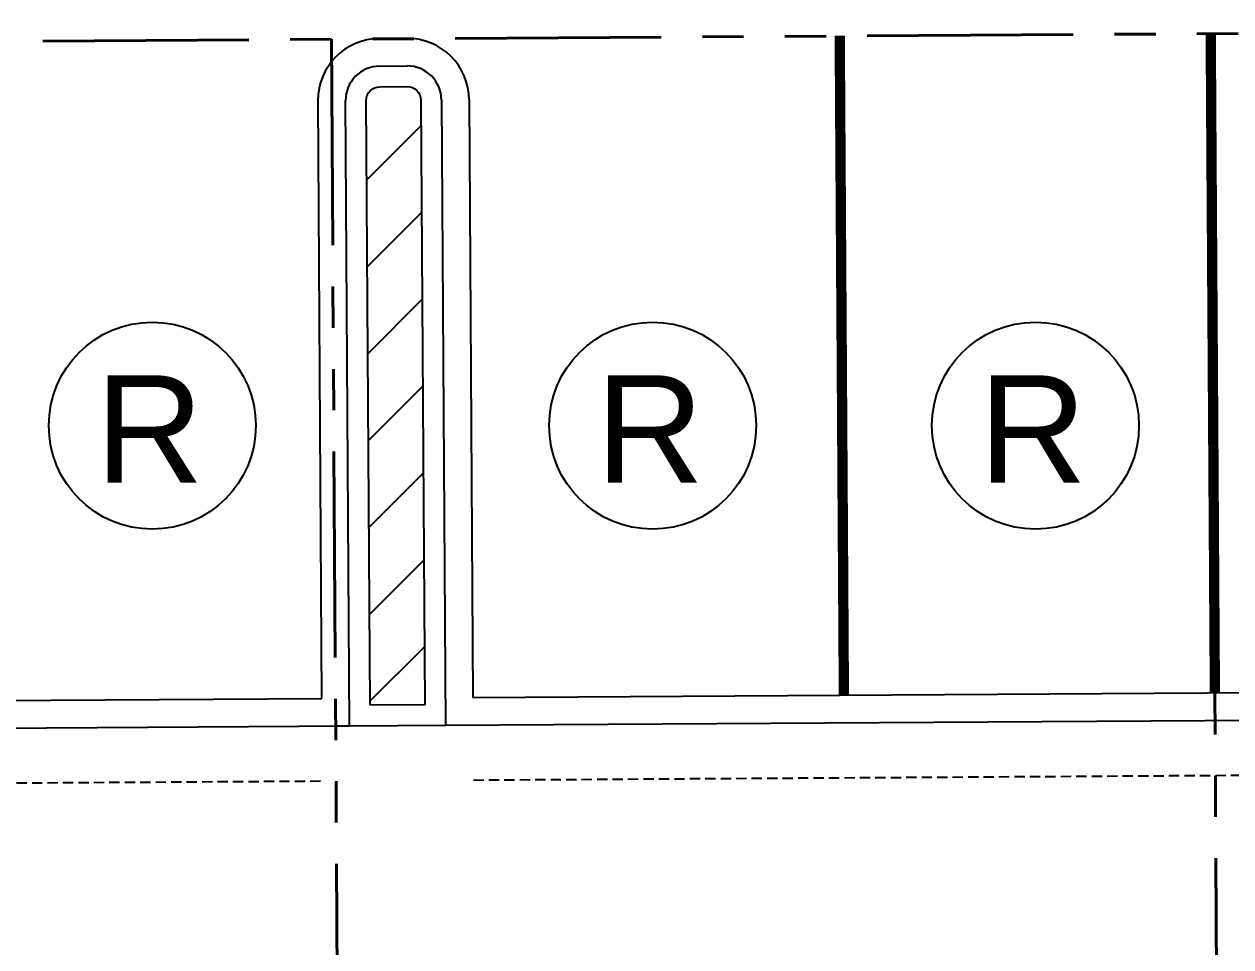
# Model space of a CAD drawing. Header units: feet. Extents: x 919634 to 928945, y 707022 to 708026.
# Drawn here: x 920494.46 to 920523.73, y 707257.96 to 707280.34 of the extents above; entities that cross this region are included whole.
import ezdxf
from ezdxf.enums import TextEntityAlignment as Align

# ---------------------------------------------------------------- set-up
doc = ezdxf.new("R2010")
doc.units = ezdxf.units.FT
doc.header["$LTSCALE"] = 20
doc.header["$MEASUREMENT"] = 0
doc.linetypes.add('Site Plan$0$HIDDEN2', pattern=[0.1875, 0.125, -0.0625])
doc.linetypes.add('Site Plan$0$PHANTOM2', pattern=[1.25, 0.625, -0.125, 0.125, -0.125, 0.125, -0.125])
for name, color, linetype in [('-u-site-xref', 7, 'Continuous'), ('L-002', 15, 'Continuous'), ('LP-PATT-GRND', 251, 'Continuous'), ('Site Plan$0$-u-site-parking_overhang', 252, 'Site Plan$0$HIDDEN2'), ('Site Plan$0$SP-PARKING DESIGNATION', 254, 'Continuous')]:
    doc.layers.add(name, color=color, linetype=linetype)
for name, color, linetype, lineweight in [('Site Plan$0$SP-CURB', 3, 'Continuous', 25), ('Site Plan$0$SP-LOT LINES', 252, 'Site Plan$0$PHANTOM2', 40), ('Site Plan$0$SP-PARKING-STRIPE', 252, 'Continuous', 25), ('Site Plan$0$SP-SIDEWALK', 2, 'Continuous', 25)]:
    doc.layers.add(name, color=color, linetype=linetype, lineweight=lineweight)
doc.layers.get('-u-site-xref').off()
doc.styles.add('Site Plan$0$ARIAL', font='arial.ttf')

# ---------------------------------------------------------------- blocks, each defined once
blk = doc.blocks.new('Site Plan')
at = {"layer": 'Site Plan$0$-u-site-parking_overhang', "ltscale": 0.1, "extrusion": (-1.01273e-05, 0.001617, 0.999999)}
blk.add_line((920505.359, 707262.003, 0.029), (920560.358, 707262.347, 0.029), dxfattribs=at)
at = {"layer": 'Site Plan$0$-u-site-parking_overhang', "ltscale": 0.1}
blk.add_line((920465.027, 707261.75), (920501.693, 707261.98), dxfattribs=at)
at = {"layer": 'Site Plan$0$SP-CURB'}
for p, q in [((920503.08, 707279.988), (920503.747, 707279.992)), ((920503.084, 707279.318), (920503.751, 707279.322)), ((920501.68, 707263.98), (920501.59, 707278.478)), ((920502.354, 707263.317), (920502.26, 707278.483)), ((920504.586, 707278.497), (920504.681, 707263.332)), ((920505.256, 707278.501), (920505.347, 707264.003)), ((920505.347, 707264.003), (920560.346, 707264.347)), ((920465.014, 707263.75), (920501.68, 707263.98)), ((920504.681, 707263.332), (920561.02, 707263.685)), ((920464.349, 707263.08), (920502.354, 707263.317)), ((920502.018, 707263.315), (920502.354, 707263.317))]:
    blk.add_line(p, q, dxfattribs=at)
for centre, major_axis, start_param, end_param in [((920503.089, 707278.488), (1.5, 0.009), 1.570792, 3.141588), ((920503.756, 707278.492), (1.5, 0.009), 6.283181, 7.853977), ((920503.756, 707278.492), (0.83, 0.005), 6.283181, 7.853977), ((920503.089, 707278.488), (0.83, 0.005), 1.570792, 3.141588)]:
    blk.add_ellipse(centre, major_axis=major_axis, ratio=0.999999, start_param=start_param, end_param=end_param, dxfattribs=at)
at = {"layer": 'Site Plan$0$SP-LOT LINES', "ltscale": 0.4, "extrusion": (-1.01273e-05, 0.001617, 0.999999)}
for p, q in [((920464.914, 707279.74, 0), (920560.246, 707280.337, 0)), ((920501.914, 707279.972, 0), (920502.477, 707189.974, 0.146)), ((920523.246, 707280.106, 0), (920523.81, 707190.107, 0.146))]:
    blk.add_line(p, q, dxfattribs=at)
at = {"layer": 'Site Plan$0$SP-PARKING DESIGNATION'}
for centre in [(920497.57, 707270.598), (920509.708, 707270.598), (920518.995, 707270.598)]:
    blk.add_circle(centre, 2.511, dxfattribs=at)
at = {"layer": 'Site Plan$0$SP-PARKING-STRIPE', "const_width": 0.25}
for points in [[(920523.246, 707280.116), (920523.347, 707264.116)], [(920514.246, 707280.059), (920514.347, 707264.06)]]:
    blk.add_lwpolyline(points, dxfattribs=at)
at = {"layer": 'Site Plan$0$SP-SIDEWALK'}
blk.add_line((920502.354, 707263.317), (920504.681, 707263.332), dxfattribs=at)
at = {"layer": 'Site Plan$0$SP-PARKING DESIGNATION', "style": 'Site Plan$0$ARIAL'}
for p in [(920497.502, 707269.219, 0), (920509.64, 707269.219, 0), (920518.927, 707269.219, 0)]:
    blk.add_text('R', height=2.6, dxfattribs=at).set_placement(p, align=Align.CENTER)

msp = doc.modelspace()

# ---------------------------------------------------------------- block references
at = {"layer": '-u-site-xref'}
msp.add_blockref('Site Plan', (0, 0), dxfattribs=at)

# ---------------------------------------------------------------- next in the draw order: hatches: boundary and pattern name
at = {"layer": 'LP-PATT-GRND'}
h = msp.add_hatch(dxfattribs=at)
h.set_pattern_fill('ANSI31', color=256, scale=12)
h.set_pattern_definition([(45, (920502.7595, 707263.8206), (-1.06066, 1.06066), [])])
edge = h.paths.add_edge_path()
edge.add_line((920502.851, 707263.821), (920502.759, 707278.486))
edge.add_arc((920503.089, 707278.488), 0.33, 90.3586, 180.3586, ccw=False)
edge.add_line((920503.087, 707278.818), (920503.754, 707278.822))
edge.add_arc((920503.756, 707278.492), 0.33, 0.3587, 90.3587, ccw=False)
edge.add_line((920504.086, 707278.494), (920504.178, 707263.829))
edge.add_line((920504.178, 707263.829), (920502.851, 707263.821))

# ---------------------------------------------------------------- next in the draw order: linework, layer by layer
at = {"layer": 'L-002'}
msp.add_lwpolyline([(920502.851, 707263.821), (920502.759, 707278.486, -0.414214), (920503.087, 707278.818), (920503.754, 707278.822, -0.414214), (920504.086, 707278.494), (920504.178, 707263.829)], format="xyb", close=True, dxfattribs=at)

doc.saveas('drawing.dxf')
